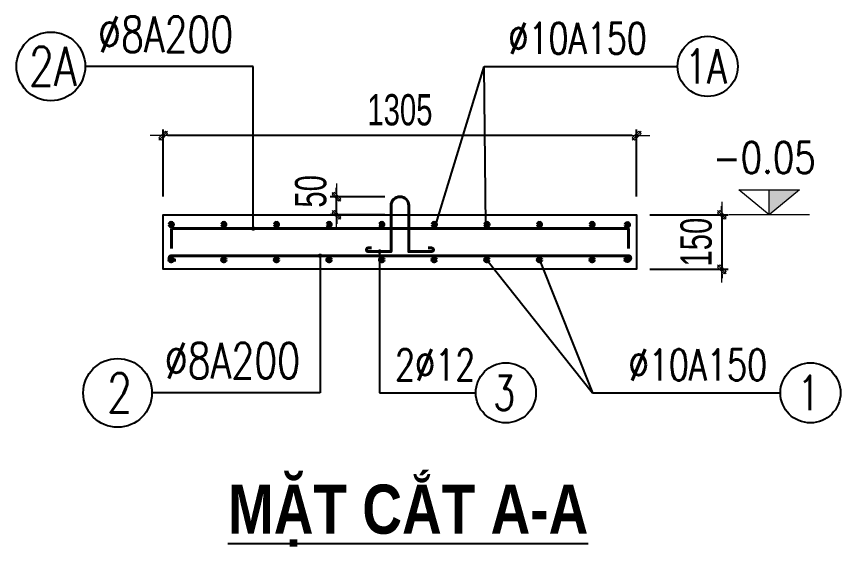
# Model space of a CAD drawing. Header units: millimetres. Extents: x -182770 to 489476, y -561170 to -280028.
# Drawn here: x 58388 to 67474, y -536359 to -530512 of the extents above; entities that cross this region are included whole.
import ezdxf
from ezdxf.enums import TextEntityAlignment as Align

# ---------------------------------------------------------------- set-up
doc = ezdxf.new("R2010")
doc.units = ezdxf.units.MM
doc.header["$MEASUREMENT"] = 0
doc.header["$PDMODE"] = 32
doc.layers.get('Defpoints').update_dxf_attribs({"color": 1})
for name, color, linetype, lineweight in [('Dim', 252, 'Continuous', 13), ('LC Dim', 8, 'Continuous', 18), ('LC Net dam2', 6, 'Continuous', 40), ('LC Net dam3', 1, 'Continuous', 60), ('LC Net thay', 63, 'Continuous', 25), ('LC Text1', 3, 'Continuous', 20), ('LC Text2', 7, 'Continuous', 25)]:
    doc.layers.add(name, color=color, linetype=linetype, lineweight=lineweight)
doc.styles.add('HOATBIF', font='hoatbif.shx', dxfattribs={"width": 0.7})
doc.styles.add('LC 1', font='VHAVANB.TTF')
doc.styles.add('LC 3', font='vnsimli.shx', dxfattribs={"width": 0.75})
doc.styles.add('LC3', font='VHARIALB.TTF', dxfattribs={"width": 0.8})
doc.styles.add('T1', font='Vnsimli.shx', dxfattribs={"width": 0.8})
doc.dimstyles.new('1-170', dxfattribs={"dimscale": 138, "dimtxt": 2.5, "dimasz": 0.35, "dimexe": 0.5, "dimexo": 0, "dimgap": 0.8, "dimtad": 1, "dimdec": 0, "dimzin": 0, "dimdsep": 46, "dimtxsty": 'HOATBIF', "dimblk1": 'DOT', "dimblk2": 'DOT', "dimsah": 1, "dimcen": -1, "dimdle": 1, "dimclrd": 256, "dimclre": 256, "dimclrt": 4, "dimadec": 3, "dimazin": 2, "dimtfac": 0.333333, "dimtdec": 0, "dimtix": 1, "dimtmove": 2, "dimatfit": 3, "dimldrblk": 'DOT', "dimfxl": 1, "dimtvp": 0.833333, "dimtolj": 1, "dimtzin": 0, "dimarcsym": 0})

# ---------------------------------------------------------------- blocks, each defined once
blk = doc.blocks.new('DOT')
at = {"layer": 'LC Dim'}
blk.add_line((-3, 0), (3, 0), dxfattribs=at)
at = {"layer": 'LC Dim', "color": 4}
blk.add_line((-1, -1), (1, 1), dxfattribs=at)
blk.add_lwpolyline([(0.5, 1), (-1, -0.5), (-0.5, -1), (1, 0.5)], close=True, dxfattribs=at)
blk = doc.blocks.new('*D1121')
at = {"layer": 'Defpoints', "color": 0, "transparency": 16777216}
for p in [(65372.7, -532701.1), (65372.7, -533301.1), (66166.1, -533301.1)]:
    blk.add_point(p, dxfattribs=at)
at = {"layer": 'LC Dim', "lineweight": -2, "transparency": 16777216}
for p, q in [((66166.1, -532652.8), (66166.1, -532604.5)), ((65372.7, -532701.1), (66235.1, -532701.1)), ((66166.1, -532701.1), (66166.1, -533301.1)), ((65372.7, -533301.1), (66235.1, -533301.1)), ((66166.1, -533349.4), (66166.1, -533397.7))]:
    blk.add_line(p, q, dxfattribs=at)
at = {"layer": 'LC Dim', "lineweight": -2, "transparency": 16777216, "xscale": 48.3, "yscale": 48.3, "zscale": 48.3}
for p, rotation in [((66166.1, -532701.1), 270), ((66166.1, -533301.1), 90)]:
    blk.add_blockref('DOT', p, dxfattribs=dict(at, rotation=rotation))
at = {"layer": 'LC Dim', "color": 4, "transparency": 16777216, "insert": (65883.2, -533001.1), "char_height": 345, "attachment_point": 5, "rotation": 90, "style": 'HOATBIF'}
blk.add_mtext('\\A1;150', dxfattribs=at)
blk = doc.blocks.new('_Dot')
at = {"color": 0, "linetype": 'ByBlock', "lineweight": -2}
blk.add_line((-0.5, 0), (-1, 0), dxfattribs=at)
at = {"color": 0, "linetype": 'ByBlock', "const_width": 0.5}
blk.add_lwpolyline([(-0.25, 0, 1), (0.25, 0, 1)], format="xyb", close=True, dxfattribs=at)
blk = doc.blocks.new('theptron1')
at = {"layer": 'LC Net dam3'}
for p, q in [((-0.5, 0), (0.5, 0)), ((-0.35, 0.35), (0.35, -0.35)), ((0.35, 0.35), (-0.35, -0.35)), ((0, 0.5), (0, -0.5))]:
    blk.add_line(p, q, dxfattribs=at)
blk.add_circle((0, 0), 0.5, dxfattribs=at)
blk = doc.blocks.new('Caodo1')
at = {"layer": 'LC Text1'}
blk.add_hatch(color=4, dxfattribs=at).paths.add_polyline_path([(0, 200.2), (0, 0), (243.4, 200.2)])
at = {"layer": 'LC Text1', "color": 4}
for p, q in [((0, 0), (0, 200.2)), ((323.6, 0), (-323.6, 0))]:
    blk.add_line(p, q, dxfattribs=at)
blk.add_lwpolyline([(-243.4, 200.2), (243.4, 200.2), (0, 0), (0, 0)], close=True, dxfattribs=at)
at = {"layer": 'LC Text1', "color": 4, "style": 'T1', "width": 0.8}
blk.add_attdef('%%P0,00', text='', height=250, dxfattribs=at).set_placement((-39, 459.5), align=Align.MIDDLE_CENTER)
blk = doc.blocks.new('*D1122')
at = {"layer": 'Defpoints', "color": 0, "transparency": 16777216}
for p in [(60005.9, -531826.5), (60005.9, -532498.2), (65225.9, -532498.2)]:
    blk.add_point(p, dxfattribs=at)
at = {"layer": 'LC Dim', "lineweight": -2, "transparency": 16777216}
for p, q in [((60005.9, -532498.2), (60005.9, -531757.5)), ((65225.9, -532498.2), (65225.9, -531757.5)), ((65177.6, -531826.5), (60054.2, -531826.5))]:
    blk.add_line(p, q, dxfattribs=at)
at = {"layer": 'LC Dim', "lineweight": -2, "transparency": 16777216, "xscale": 48.3, "yscale": 48.3, "zscale": 48.3, "rotation": 180}
blk.add_blockref('DOT', (60005.9, -531826.5), dxfattribs=at)
at = {"layer": 'LC Dim', "lineweight": -2, "transparency": 16777216, "xscale": 48.3, "yscale": 48.3, "zscale": 48.3}
blk.add_blockref('DOT', (65225.9, -531826.5), dxfattribs=at)
at = {"layer": 'LC Dim', "color": 4, "transparency": 16777216, "insert": (62615.9, -531543.6), "char_height": 345, "attachment_point": 5, "style": 'HOATBIF'}
blk.add_mtext('\\A1;1305', dxfattribs=at)
blk = doc.blocks.new('*U741')
at = {"layer": 'LC Dim', "xscale": 31.59771428557757, "yscale": 31.59771428557757, "zscale": 31.59771428557757, "rotation": 2.045408488889489}
blk.add_blockref('theptron1', (0, 0), dxfattribs=at)
blk = doc.blocks.new('*U742')
at = {"layer": 'Dim', "color": 0, "linetype": 'ByBlock', "lineweight": -2, "transparency": 16777216}
for p in [(0, 0), (580, 0), (1160, 0), (1740, 0), (2320, 0), (2900, 0), (3480, 0), (4060, 0), (4640, 0)]:
    blk.add_blockref('*U741', p, dxfattribs=at)
blk = doc.blocks.new('*D1126')
at = {"layer": 'Defpoints', "color": 0, "transparency": 16777216}
for p in [(61917.1, -532500.6), (62450.2, -532500.6), (62450.2, -532701.1)]:
    blk.add_point(p, dxfattribs=at)
at = {"layer": 'LC Dim', "lineweight": -2, "transparency": 16777216}
for p, q in [((61917.1, -532452.3), (61917.1, -532404)), ((62450.2, -532500.6), (61848.1, -532500.6)), ((61917.1, -532701.1), (61917.1, -532500.6)), ((62450.2, -532701.1), (61848.1, -532701.1)), ((61917.1, -532749.4), (61917.1, -532797.7))]:
    blk.add_line(p, q, dxfattribs=at)
at = {"layer": 'LC Dim', "lineweight": -2, "transparency": 16777216, "xscale": 48.3, "yscale": 48.3, "zscale": 48.3}
for p, rotation in [((61917.1, -532500.6), 270), ((61917.1, -532701.1), 90)]:
    blk.add_blockref('DOT', p, dxfattribs=dict(at, rotation=rotation))
at = {"layer": 'LC Dim', "color": 4, "transparency": 16777216, "insert": (61634.2, -532440.9), "char_height": 345, "attachment_point": 5, "rotation": 90, "style": 'HOATBIF'}
blk.add_mtext('\\A1;50', dxfattribs=at)
blk = doc.blocks.new('*U743')
at = {"layer": 'LC Dim', "xscale": 31.59771428557757, "yscale": 31.59771428557757, "zscale": 31.59771428557757, "rotation": 2.045408488889489}
blk.add_blockref('theptron1', (0, 0), dxfattribs=at)
blk = doc.blocks.new('*U744')
at = {"layer": 'Dim', "color": 0, "linetype": 'ByBlock', "lineweight": -2, "transparency": 16777216}
for p in [(0, 0), (580, 0), (1160, 0), (1740, 0), (2320, 0), (2900, 0), (3480, 0), (4060, 0), (4640, 0)]:
    blk.add_blockref('*U743', p, dxfattribs=at)
blk = doc.blocks.new('TIEUDE1')
at = {"layer": 'LC Text2', "color": 7, "style": 'LC 1'}
blk.add_attdef('TIªU§Ò', text='', height=5, dxfattribs=at).set_placement((0, 0), align=Align.BOTTOM_CENTER)
blk.add_attdef('TL', text='', height=3, dxfattribs=at).set_placement((0, -2), align=Align.TOP_CENTER)

msp = doc.modelspace()

# ---------------------------------------------------------------- linework, layer by layer
at = {"layer": 'LC Net dam2'}
for p, q in [((60095.9, -532851.3), (65135.9, -532851.3)), ((60095.9, -532851.3), (60095.9, -533071.1)), ((65135.9, -532851.3), (65135.9, -533071.1)), ((60095.9, -533150.8), (65135.9, -533150.8)), ((60095.9, -533200.2), (60146, -533200.2)), ((65135.9, -533200.2), (65085.8, -533200.2))]:
    msp.add_line(p, q, dxfattribs=at)
msp.add_lwpolyline([(62304.3, -533065.6), (62265.4, -533065.6, 1), (62265.4, -533105.2), (62518.9, -533105.2), (62518.9, -532597.6, -1), (62712.9, -532597.6), (62712.9, -533105.2), (62966.4, -533105.2, 1), (62966.4, -533065.6), (62927.5, -533065.6)], format="xyb", dxfattribs=at)
for centre, start, end in [((60095.9, -533175.5), 90, 270), ((65135.9, -533175.5), 270, 90)]:
    msp.add_arc(centre, 24.7, start, end, dxfattribs=at)
at = {"layer": 'LC Net thay', "ltscale": 0.2}
msp.add_lwpolyline([(62469.4, -532701.1), (65225.9, -532701.1), (65225.9, -533301.1), (60005.9, -533301.1), (60005.9, -532701.1), (62469.4, -532701.1)], dxfattribs=at)
at = {"layer": 'LC Text2', "ltscale": 100}
for centre, radius in [((58767, -531062.5), 378.9), ((66009.4, -531062.5), 331.6), ((59503.3, -534663.8), 378.9), ((63784.5, -534663.8), 331.6), ((67142.4, -534663.8), 331.6)]:
    msp.add_circle(centre, radius, dxfattribs=at)

# ---------------------------------------------------------------- block references
at = {"layer": 'Dim', "xscale": -1, "rotation": 180}
msp.add_blockref('*U744', (60095, -532807.1), dxfattribs=at)
at = {"layer": 'Dim'}
msp.add_blockref('*U742', (60095, -533195), dxfattribs=at)
at = {"layer": 'LC Dim'}
for p, xscale, yscale, zscale, rotation in [((65123.4, -532810.6), -31.59771428557757, 31.59771428555214, 31.59771428553394, 177.9545915111105), ((65123.4, -533191.5), 31.59771428557757, 31.59771428557757, 31.59771428557757, 2.04540848888949)]:
    msp.add_blockref('theptron1', p, dxfattribs=dict(at, xscale=xscale, yscale=yscale, zscale=zscale, rotation=rotation))
at = {"layer": 'LC Text1'}
ref = msp.add_blockref('Caodo1', (66687.3, -532701.1), dxfattribs=dict(at, xscale=1.376999964283859, yscale=1.376999964283859, zscale=1.376999964283859))
ref.add_attrib('%%P0,00', '-0.05', dxfattribs={"layer": 'LC Text2', "color": 1, "height": 344.25, "style": 'T1', "width": 0.8}).set_placement((66633.5, -532068.3), align=Align.MIDDLE_CENTER)
at = {"layer": 'LC Text2'}
ref = msp.add_blockref('TIEUDE1', (62706.4, -536380.6), dxfattribs=dict(at, xscale=110.1599971429216, yscale=110.1599971429216, zscale=110.1599971429216))
ref.add_attrib('TIªU§Ò', '%%UmÆt c¾t a-a', dxfattribs={"color": 7, "height": 542.473, "style": 'LC3', "width": 0.8}).set_placement((62706.4, -536380.6), align=Align.BOTTOM_CENTER)

# ---------------------------------------------------------------- texts
at = {"layer": 'LC Text2', "linetype": 'ByBlock', "style": 'LC 3', "width": 0.75}
for s, height, p in [('%%C8A200', 393.43, (59287.2, -530905.5)), ('%%C10A150', 344.25, (63812, -530925.1)), ('%%C8A200', 393.43, (60023.5, -534506.8)), ('2%%C12', 344.25, (62561.3, -534526.4)), ('%%C10A150', 344.25, (65137.7, -534526.4))]:
    msp.add_text(s, height=height, dxfattribs=at).set_placement(p)
at = {"layer": 'LC Text2', "ltscale": 100, "style": 'LC 3', "width": 0.75}
for s, height, p in [('2A', 432.77, (58788.4, -531062.5)), ('1A', 378.67, (65990.7, -531062.5)), ('2', 432.8, (59524.7, -534663.8)), ('3', 378.7, (63765.8, -534663.8)), ('1', 378.7, (67123.6, -534663.8))]:
    msp.add_text(s, height=height, dxfattribs=at).set_placement(p, align=Align.MIDDLE_CENTER)

# ---------------------------------------------------------------- dimensions: what is measured, and where the dimension line sits
at = {"layer": 'LC Dim'}
dim = msp.add_linear_dim(base=(60005.9, -531826.5), p1=(65225.9, -532498.2), p2=(60005.9, -532498.2), dimstyle='1-170', override={"dimlfac": 0.25}, dxfattribs=at)
dim.commit()
dim.dimension.update_dxf_attribs({"geometry": '*D1122', "text_midpoint": (62615.9, -531543.6)})
dim = msp.add_linear_dim(base=(61917.1, -532500.6), p1=(62450.2, -532701.1), p2=(62450.2, -532500.6), angle=90, dimstyle='1-170', override={"dimlfac": 0.25}, dxfattribs=at)
dim.commit()
dim.dimension.update_dxf_attribs({"geometry": '*D1126', "text_midpoint": (61634.2, -532440.9), "dimtype": 160})
dim = msp.add_linear_dim(base=(66166.1, -533301.1), p1=(65372.7, -532701.1), p2=(65372.7, -533301.1), angle=90, dimstyle='1-170', override={"dimlfac": 0.25}, dxfattribs=at)
dim.commit()
dim.dimension.update_dxf_attribs({"geometry": '*D1121', "text_midpoint": (65883.2, -533001.1)})

# ---------------------------------------------------------------- leaders
for points in [[(60999, -532851.3), (60999, -531062.5), (59145.9, -531062.5)], [(63010.8, -532807.6), (63543.4, -531062.5)], [(63563.5, -532817.8), (63543.4, -531062.5), (65677.8, -531062.5)], [(62392.2, -533105.2), (62392.2, -534663.8), (63452.9, -534663.8)], [(61735.3, -533150.8), (61735.3, -534663.8), (59882.3, -534663.8)], [(64155, -533195), (64737.5, -534663.8)], [(63575, -533195), (64737.5, -534663.8), (66810.8, -534663.8)]]:
    msp.add_leader(points, dimstyle='1-170', override={"dimlfac": 0.25}, dxfattribs=at)

doc.saveas('drawing.dxf')
